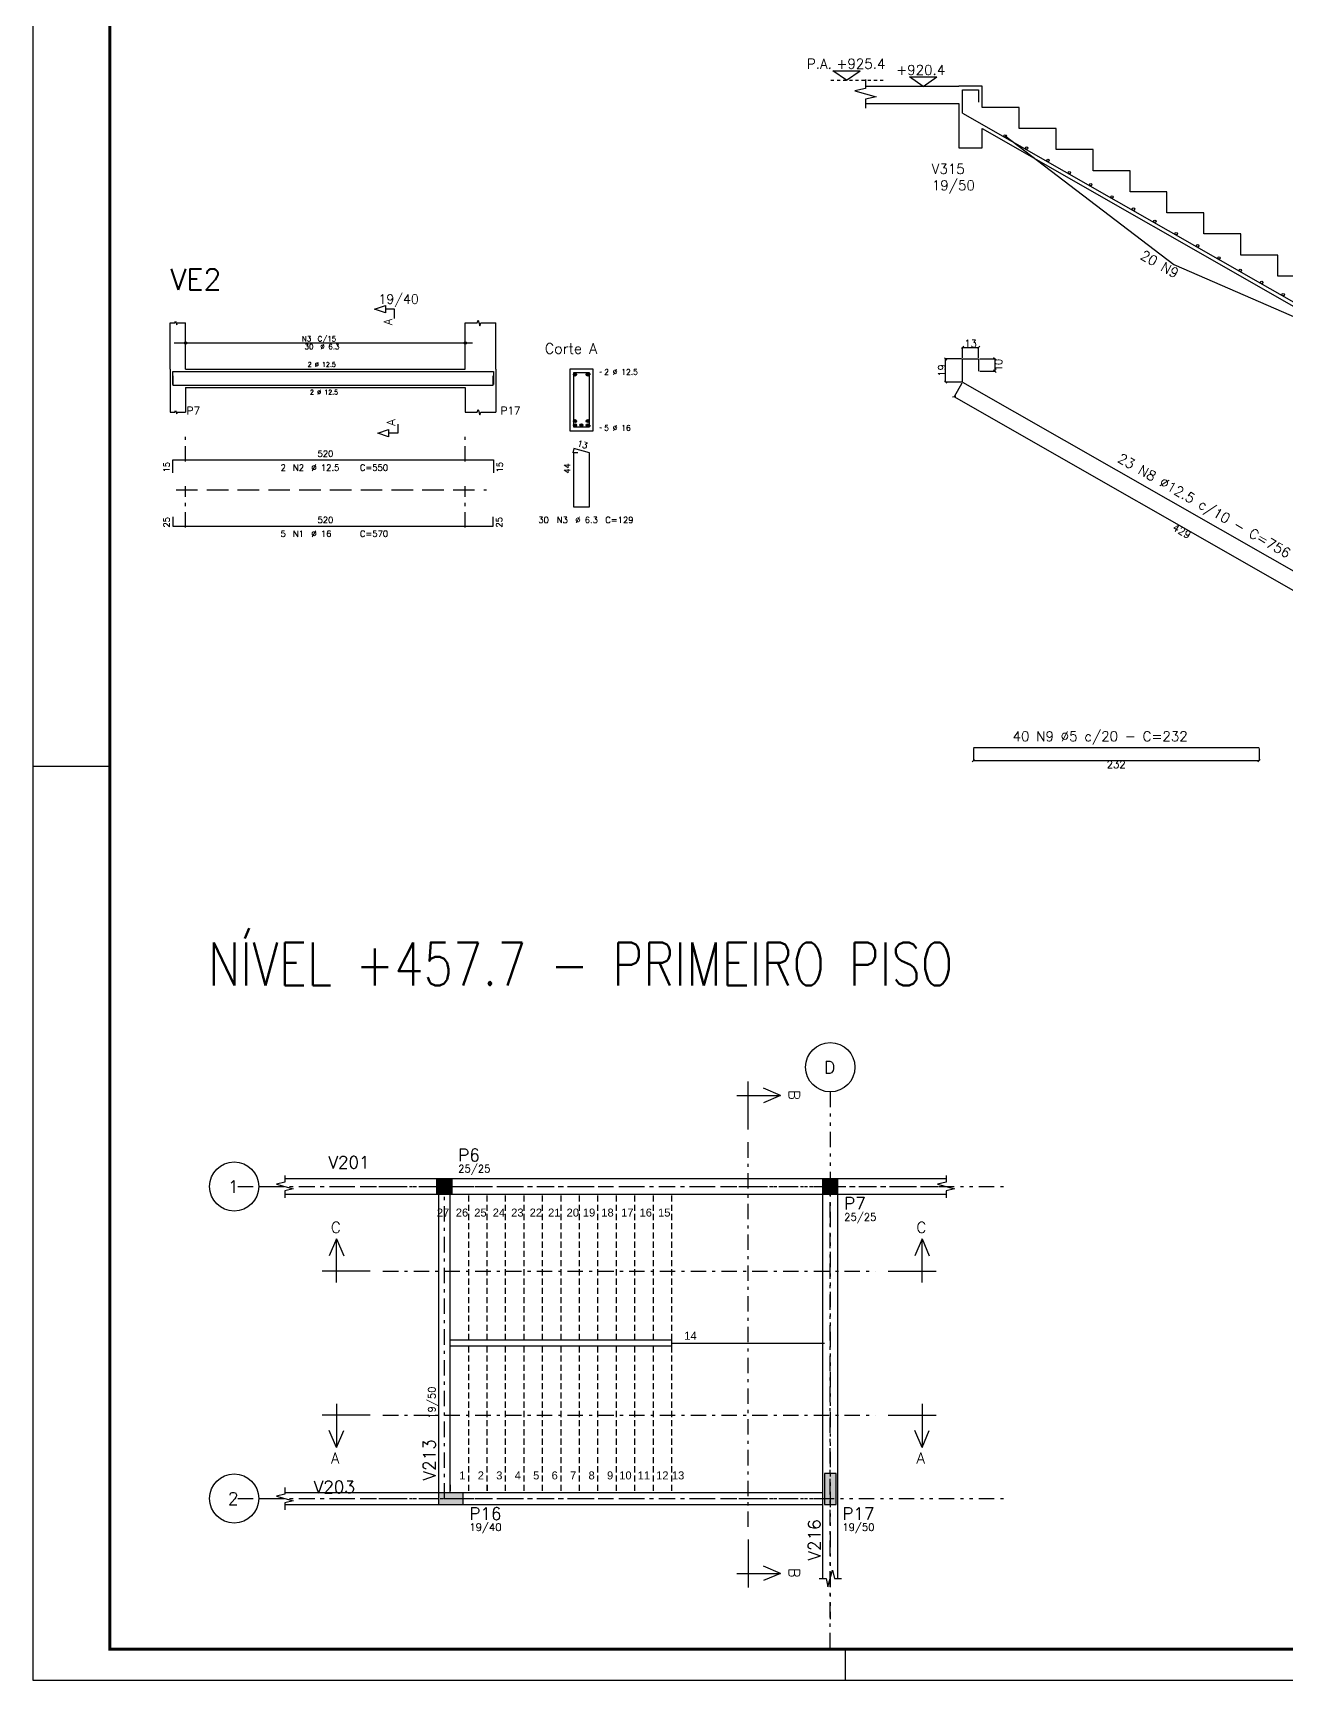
# Model space of a CAD drawing. Extents: x -2548 to -2429, y 253 to 337.
# Drawn here: x -2547.7 to -2506.9, y 252.6 to 306.2 of the extents above; entities that cross this region are included whole.
import ezdxf
from ezdxf.enums import TextEntityAlignment as Align

# ---------------------------------------------------------------- set-up
doc = ezdxf.new("R2010")
doc.units = 0
doc.header["$MEASUREMENT"] = 0
for name, pattern in [('CONTINU', [0]), ('DASHED', [0.75, 0.5, -0.25]), ('ESTILO_TQS_0001', [1, 0.7, -0.3]), ('ESTILO_TQS_0002', [0.4, 0.1, -0.3]), ('ESTILO_TQS_0003', [0.91, 0.5, -0.2, 0.01, -0.2]), ('ESTILO_TQS_0004', [1.12, 0.5, -0.2, 0.01, -0.2, 0.01, -0.2])]:
    doc.linetypes.add(name, pattern=pattern)
doc.layers.get('0').update_dxf_attribs({"linetype": 'CONTINUOUS'})
doc.layers.get('Defpoints').update_dxf_attribs({"linetype": 'CONTINUOUS'})
for name, color, linetype in [('1', 1, 'CONTINUOUS'), ('2', 2, 'CONTINUOUS'), ('3', 3, 'CONTINUOUS'), ('4', 4, 'CONTINUOUS'), ('6', 6, 'CONTINUOUS'), ('7', 7, 'CONTINUOUS'), ('ARQ-FOLHA', 7, 'CONTINUOUS'), ('COTA', 1, 'CONTINUOUS')]:
    doc.layers.add(name, color=color, linetype=linetype)
doc.layers.add('LC-Textos', color=3, linetype='CONTINUOUS', lineweight=20)
doc.styles.add('SIMPLEX', font='SIMPLEX.shx', dxfattribs={"width": 0.8})
doc.styles.get("Standard").update_dxf_attribs({"font": 'ROMANS.SHX'})
doc.styles.add('STYLE0', font='arial.ttf', dxfattribs={"height": 0.2})
doc.dimstyles.new('ARMAÇAO ESCADA', dxfattribs={"dimtxt": 6, "dimasz": 2, "dimexe": 0.01, "dimexo": 1, "dimgap": 0.01, "dimtad": 2, "dimdec": 0, "dimdsep": 46, "dimtxsty": 'Standard', "dimblk": 'OBLIQUE', "dimcen": 0.09, "dimclrd": 1, "dimclre": 1, "dimclrt": 3, "dimadec": 0, "dimazin": 0, "dimtfac": 1, "dimtdec": 0, "dimtofl": 0, "dimtmove": 0, "dimatfit": 3, "dimldrblk": 'OBLIQUE', "dimfxl": 1, "dimtolj": 1, "dimtzin": 0, "dimarcsym": 0})

# ---------------------------------------------------------------- blocks, each defined once
blk = doc.blocks.new('EDCA')
at = {"layer": '1', "linetype": 'Continuous'}
blk.add_line((311.767, 68.804), (314.247, 68.804), dxfattribs=at)
at = {"layer": 'COTA'}
for p, q in [((308.167, 71.104), (308.167, 71.204)), ((308.167, 71.104), (308.167, 71.204)), ((308.467, 71.104), (308.467, 71.204)), ((308.767, 71.104), (308.767, 71.204)), ((309.067, 71.104), (309.067, 71.204)), ((309.367, 71.104), (309.367, 71.204)), ((309.667, 71.104), (309.667, 71.204)), ((309.967, 71.104), (309.967, 71.204)), ((310.267, 71.104), (310.267, 71.204)), ((310.567, 71.104), (310.567, 71.204)), ((310.867, 71.104), (310.867, 71.204)), ((311.167, 71.104), (311.167, 71.204)), ((311.467, 71.104), (311.467, 71.204)), ((311.767, 71.104), (311.767, 71.204)), ((308.167, 68.854), (308.167, 69.004)), ((308.167, 68.854), (308.167, 68.954)), ((311.767, 68.854), (308.167, 68.854)), ((308.467, 68.854), (308.467, 68.954)), ((309.067, 68.854), (309.067, 68.954)), ((309.367, 68.854), (309.367, 68.954)), ((309.667, 68.854), (309.667, 68.954)), ((309.967, 68.854), (309.967, 68.954)), ((310.267, 68.854), (310.267, 68.954)), ((310.567, 68.854), (310.567, 68.954)), ((310.867, 68.854), (310.867, 68.954)), ((311.167, 68.854), (311.167, 68.954)), ((311.467, 68.854), (311.467, 68.954)), ((311.767, 68.654), (311.767, 68.954)), ((311.767, 68.754), (308.167, 68.754)), ((308.167, 68.604), (308.167, 68.754)), ((308.167, 68.654), (308.167, 68.754)), ((308.467, 68.654), (308.467, 68.754)), ((309.067, 68.654), (309.067, 68.754)), ((309.367, 68.654), (309.367, 68.754)), ((309.667, 68.654), (309.667, 68.754)), ((309.967, 68.654), (309.967, 68.754)), ((310.267, 68.654), (310.267, 68.754)), ((310.567, 68.654), (310.567, 68.754)), ((310.867, 68.654), (310.867, 68.754)), ((311.167, 68.654), (311.167, 68.754)), ((311.467, 68.654), (311.467, 68.754)), ((308.167, 66.404), (308.167, 66.504)), ((308.167, 66.404), (308.167, 66.504)), ((308.167, 66.504), (308.167, 66.404)), ((308.167, 66.404), (308.167, 66.504)), ((308.467, 66.404), (308.467, 66.504)), ((308.767, 66.404), (308.767, 66.504)), ((308.767, 66.504), (308.767, 66.404)), ((309.067, 66.404), (309.067, 66.504)), ((309.367, 66.404), (309.367, 66.504)), ((309.667, 66.404), (309.667, 66.504)), ((309.967, 66.404), (309.967, 66.504)), ((310.267, 66.404), (310.267, 66.504)), ((310.567, 66.404), (310.567, 66.504)), ((310.867, 66.404), (310.867, 66.504)), ((311.167, 66.404), (311.167, 66.504)), ((311.467, 66.404), (311.467, 66.504)), ((311.767, 66.404), (311.767, 66.504))]:
    blk.add_line(p, q, dxfattribs=at)
at = {"layer": 'COTA', "linetype": 'DASHED', "ltscale": 0.2}
for p, q in [((308.167, 69.004), (308.167, 71.204)), ((308.167, 69.004), (308.167, 71.054)), ((308.467, 69.004), (308.467, 71.054)), ((308.767, 68.854), (308.767, 71.054)), ((309.067, 69.004), (309.067, 71.054)), ((309.367, 69.004), (309.367, 71.054)), ((309.667, 69.004), (309.667, 71.054)), ((309.967, 69.004), (309.967, 71.054)), ((310.267, 69.004), (310.267, 71.054)), ((310.567, 69.004), (310.567, 71.054)), ((310.867, 69.004), (310.867, 71.054)), ((311.167, 69.004), (311.167, 71.054)), ((311.467, 69.004), (311.467, 71.054)), ((311.767, 69.004), (311.767, 71.054)), ((308.167, 66.554), (308.167, 68.604)), ((308.167, 66.554), (308.167, 68.604)), ((308.467, 66.554), (308.467, 68.604)), ((308.767, 66.554), (308.767, 68.754)), ((309.067, 66.554), (309.067, 68.604)), ((309.367, 66.554), (309.367, 68.604)), ((309.667, 66.554), (309.667, 68.604)), ((309.967, 66.554), (309.967, 68.604)), ((310.267, 66.554), (310.267, 68.604)), ((310.567, 66.554), (310.567, 68.604)), ((310.867, 66.554), (310.867, 68.604)), ((311.167, 66.554), (311.167, 68.604)), ((311.467, 66.554), (311.467, 68.604)), ((311.767, 66.554), (311.767, 68.604))]:
    blk.add_line(p, q, dxfattribs=at)
at = {"linetype": 'CONTINU', "style": 'STYLE0'}
for s, p in [('27', (308.051, 70.861)), ('26', (308.358, 70.861)), ('25', (308.658, 70.861)), ('24', (308.958, 70.861)), ('23', (309.258, 70.861)), ('22', (309.558, 70.861)), ('21', (309.858, 70.861)), ('20', (310.158, 70.861)), ('19', (310.422, 70.861)), ('18', (310.722, 70.861)), ('17', (311.044, 70.861)), ('16', (311.344, 70.861)), ('15', (311.644, 70.861)), ('14', (312.07, 68.86)), ('1', (308.364, 66.59)), ('2', (308.664, 66.59)), ('3', (308.964, 66.59)), ('4', (309.264, 66.59)), ('5', (309.564, 66.59)), ('6', (309.864, 66.59)), ('7', (310.164, 66.59)), ('8', (310.464, 66.59)), ('9', (310.764, 66.59)), ('10', (311.013, 66.59)), ('11', (311.313, 66.59)), ('12', (311.613, 66.59)), ('13', (311.869, 66.59))]:
    blk.add_text(s, height=0.13, dxfattribs=at).set_placement(p, align=Align.CENTER)
blk = doc.blocks.new('fla0')
at = {"layer": 'ARQ-FOLHA'}
for p, q in [((4982.29, 1431.998), (4982.29, 1347.898)), ((4982.29, 1377.598), (4984.79, 1377.598)), ((5008.69, 1347.898), (5008.69, 1348.898))]:
    blk.add_line(p, q, dxfattribs=at)
at = {"layer": 'ARQ-FOLHA', "const_width": 0.1}
blk.add_lwpolyline([(5100.19, 1430.998), (4984.79, 1430.998), (4984.79, 1348.898), (5100.19, 1348.898), (5100.19, 1430.998)], dxfattribs=at)
at = {"layer": 'ARQ-FOLHA'}
blk.add_lwpolyline([(4982.29, 1347.898), (5101.19, 1347.898)], dxfattribs=at)
blk = doc.blocks.new('N8')
at = {"layer": '6', "linetype": 'Continuous'}
for p, q in [((2423.5, -2709.3), (2423.5, -2690.5)), ((2423.5, -2690.5), (2436.5, -2690.5)), ((2436.5, -2690.5), (2436.5, -2700.5)), ((2423.5, -2709.3), (2796.3, -2922.3)), ((3061.5, -2922.3), (2796.3, -2922.3)), ((3061.5, -2920.3), (3041.5, -2920.3))]:
    blk.add_line(p, q, dxfattribs=at)
blk.add_arc((3061.5, -2921.3), 1, 270, 90, dxfattribs=at)
blk = doc.blocks.new('_Oblique')
at = {"color": 0, "linetype": 'ByBlock', "lineweight": -2}
blk.add_line((-0.5, -0.5), (0.5, 0.5), dxfattribs=at)
blk = doc.blocks.new('*D178')
at = {"color": 1, "linetype": 'Continuous', "lineweight": -2, "transparency": 16777216}
for p, q in [((2315.1, 2358.8), (2315.1, 2368.6)), ((2315.1, 2368.6), (2335.1, 2368.6)), ((2335.1, 2358.8), (2335.1, 2368.6))]:
    blk.add_line(p, q, dxfattribs=at)
at = {"layer": 'Defpoints', "color": 0, "linetype": 'Continuous', "transparency": 16777216}
for p in [(2315.1, 2357.8), (2335.1, 2368.6), (2335.1, 2357.8)]:
    blk.add_point(p, dxfattribs=at)
at = {"color": 1, "linetype": 'Continuous', "lineweight": -2, "transparency": 16777216, "xscale": 2, "yscale": 2, "zscale": 2, "rotation": 180}
blk.add_blockref('_Oblique', (2315.1, 2368.6), dxfattribs=at)
at = {"color": 1, "linetype": 'Continuous', "lineweight": -2, "transparency": 16777216, "xscale": 2, "yscale": 2, "zscale": 2}
blk.add_blockref('_Oblique', (2335.1, 2368.6), dxfattribs=at)
at = {"color": 3, "linetype": 'Continuous', "transparency": 16777216, "insert": (2325.1, 2371.6), "char_height": 6, "attachment_point": 5}
blk.add_mtext('\\A1;20', dxfattribs=at)
blk = doc.blocks.new('*D179')
at = {"color": 1, "linetype": 'Continuous', "lineweight": -2, "transparency": 16777216}
for p, q in [((2069.9, 2354.8), (2069.9, 2344.8)), ((2335.1, 2344.8), (2069.9, 2344.8)), ((2335.1, 2354.8), (2335.1, 2344.8))]:
    blk.add_line(p, q, dxfattribs=at)
at = {"layer": 'Defpoints', "color": 0, "linetype": 'Continuous', "transparency": 16777216}
for p in [(2069.9, 2355.8), (2335.1, 2355.8), (2069.9, 2344.8)]:
    blk.add_point(p, dxfattribs=at)
at = {"color": 1, "linetype": 'Continuous', "lineweight": -2, "transparency": 16777216, "xscale": 2, "yscale": 2, "zscale": 2, "rotation": 180}
blk.add_blockref('_Oblique', (2069.9, 2344.8), dxfattribs=at)
at = {"color": 1, "linetype": 'Continuous', "lineweight": -2, "transparency": 16777216, "xscale": 2, "yscale": 2, "zscale": 2}
blk.add_blockref('_Oblique', (2335.1, 2344.8), dxfattribs=at)
at = {"color": 3, "linetype": 'Continuous', "transparency": 16777216, "insert": (2202.5, 2341.8), "char_height": 6, "attachment_point": 5}
blk.add_mtext('\\A1;265', dxfattribs=at)
blk = doc.blocks.new('*D180')
at = {"color": 1, "linetype": 'Continuous', "lineweight": -2, "transparency": 16777216}
for p, q in [((1696.6, 2567.9), (1690.3, 2556.8)), ((2063.1, 2343.8), (1690.3, 2556.8)), ((2069.4, 2354.9), (2063.1, 2343.8))]:
    blk.add_line(p, q, dxfattribs=at)
at = {"layer": 'Defpoints', "color": 0, "linetype": 'Continuous', "transparency": 16777216}
for p in [(1690.3, 2556.8), (1697.1, 2568.8), (2069.9, 2355.8)]:
    blk.add_point(p, dxfattribs=at)
at = {"color": 1, "linetype": 'Continuous', "lineweight": -2, "transparency": 16777216, "xscale": 2, "yscale": 2, "zscale": 2}
for p, rotation in [((1690.3, 2556.8), 150.2592324149629), ((2063.1, 2343.8), 330.2592324149629)]:
    blk.add_blockref('_Oblique', p, dxfattribs=dict(at, rotation=rotation))
at = {"color": 3, "linetype": 'Continuous', "transparency": 16777216, "insert": (1875.2, 2447.7), "char_height": 6, "attachment_point": 5, "rotation": 330.2592}
blk.add_mtext('\\A1;429', dxfattribs=at)
blk = doc.blocks.new('*D181')
at = {"color": 1, "linetype": 'Continuous', "lineweight": -2, "transparency": 16777216}
for p, q in [((1696.1, 2587.6), (1683.3, 2587.6)), ((1683.3, 2568.8), (1683.3, 2587.6)), ((1696.1, 2568.8), (1683.3, 2568.8))]:
    blk.add_line(p, q, dxfattribs=at)
at = {"layer": 'Defpoints', "color": 0, "linetype": 'Continuous', "transparency": 16777216}
for p in [(1683.3, 2587.6), (1697.1, 2587.6), (1697.1, 2568.8)]:
    blk.add_point(p, dxfattribs=at)
at = {"color": 1, "linetype": 'Continuous', "lineweight": -2, "transparency": 16777216, "xscale": 2, "yscale": 2, "zscale": 2}
for p, rotation in [((1683.3, 2587.6), 90), ((1683.3, 2568.8), 270)]:
    blk.add_blockref('_Oblique', p, dxfattribs=dict(at, rotation=rotation))
at = {"color": 3, "linetype": 'Continuous', "transparency": 16777216, "insert": (1680.3, 2578.2), "char_height": 6, "attachment_point": 5, "rotation": 90}
blk.add_mtext('\\A1;19', dxfattribs=at)
blk = doc.blocks.new('*D182')
at = {"color": 1, "linetype": 'Continuous', "lineweight": -2, "transparency": 16777216}
for p, q in [((1697.1, 2588.6), (1697.1, 2597.1)), ((1697.1, 2597), (1710.1, 2597)), ((1710.1, 2588.6), (1710.1, 2597.1))]:
    blk.add_line(p, q, dxfattribs=at)
at = {"layer": 'Defpoints', "color": 0, "linetype": 'Continuous', "transparency": 16777216}
for p in [(1710.1, 2597), (1697.1, 2587.6), (1710.1, 2587.6)]:
    blk.add_point(p, dxfattribs=at)
at = {"color": 1, "linetype": 'Continuous', "lineweight": -2, "transparency": 16777216, "xscale": 2, "yscale": 2, "zscale": 2, "rotation": 180}
blk.add_blockref('_Oblique', (1697.1, 2597), dxfattribs=at)
at = {"color": 1, "linetype": 'Continuous', "lineweight": -2, "transparency": 16777216, "xscale": 2, "yscale": 2, "zscale": 2}
blk.add_blockref('_Oblique', (1710.1, 2597), dxfattribs=at)
at = {"color": 3, "linetype": 'Continuous', "transparency": 16777216, "insert": (1703.6, 2600.1), "char_height": 6, "attachment_point": 5}
blk.add_mtext('\\A1;13', dxfattribs=at)
blk = doc.blocks.new('*D183')
at = {"color": 1, "linetype": 'Continuous', "lineweight": -2, "transparency": 16777216}
for p, q in [((1711.1, 2587.6), (1723.3, 2587.6)), ((1723.3, 2587.6), (1723.3, 2577.6)), ((1711.1, 2577.6), (1723.3, 2577.6))]:
    blk.add_line(p, q, dxfattribs=at)
at = {"layer": 'Defpoints', "color": 0, "linetype": 'Continuous', "transparency": 16777216}
for p in [(1710.1, 2587.6), (1710.1, 2577.6), (1723.3, 2577.6)]:
    blk.add_point(p, dxfattribs=at)
at = {"color": 1, "linetype": 'Continuous', "lineweight": -2, "transparency": 16777216, "xscale": 2, "yscale": 2, "zscale": 2}
for p, rotation in [((1723.3, 2587.6), 90), ((1723.3, 2577.6), 270)]:
    blk.add_blockref('_Oblique', p, dxfattribs=dict(at, rotation=rotation))
at = {"color": 3, "linetype": 'Continuous', "transparency": 16777216, "insert": (1726.3, 2582.6), "char_height": 6, "attachment_point": 5, "rotation": 90}
blk.add_mtext('\\A1;10', dxfattribs=at)
blk = doc.blocks.new('*D184')
at = {"color": 1, "linetype": 'Continuous', "lineweight": -2, "transparency": 16777216}
for p, q in [((1705.9, 2271), (1705.9, 2261.2)), ((1937.9, 2271), (1937.9, 2261.2)), ((1705.9, 2261.2), (1937.9, 2261.2))]:
    blk.add_line(p, q, dxfattribs=at)
at = {"layer": 'Defpoints', "color": 0, "linetype": 'Continuous', "transparency": 16777216}
for p in [(1705.9, 2272), (1937.9, 2272), (1937.9, 2261.2)]:
    blk.add_point(p, dxfattribs=at)
at = {"color": 1, "linetype": 'Continuous', "lineweight": -2, "transparency": 16777216, "xscale": 2, "yscale": 2, "zscale": 2, "rotation": 180}
blk.add_blockref('_Oblique', (1705.9, 2261.2), dxfattribs=at)
at = {"color": 1, "linetype": 'Continuous', "lineweight": -2, "transparency": 16777216, "xscale": 2, "yscale": 2, "zscale": 2}
blk.add_blockref('_Oblique', (1937.9, 2261.2), dxfattribs=at)
at = {"color": 3, "linetype": 'Continuous', "transparency": 16777216, "insert": (1821.9, 2258.2), "char_height": 6, "attachment_point": 5}
blk.add_mtext('\\A1;232', dxfattribs=at)
blk = doc.blocks.new('arm corte a')
at = {"layer": '1', "linetype": 'Continuous'}
for p, q in [((1618.3, 2814.6), (1618.3, 2807.4)), ((1618.3, 2807.4), (1609.6, 2805.5)), ((1609.6, 2805.5), (1627, 2800.6)), ((1627, 2800.6), (1618.3, 2798.6)), ((1618.3, 2798.6), (1618.3, 2791.4)), ((1731.7, 2768.8), (1868.6, 2664.2)), ((1868.6, 2664.2), (2061.7, 2580.3)), ((2185.2, 2559.8), (2093.5, 2575.2)), ((2313.5, 2575.2), (2185.2, 2559.8))]:
    blk.add_line(p, q, dxfattribs=at)
at = {"layer": '2', "linetype": 'ESTILO_TQS_0001'}
for p, q in [((1590.1, 2814), (1633.6, 2814)), ((2351.8, 2594.1), (2417.3, 2594.1))]:
    blk.add_line(p, q, dxfattribs=at)
at = {"layer": '3', "linetype": 'Continuous'}
for p, q in [((1591.6, 2821.8), (1613.8, 2821.8)), ((1602.7, 2814), (1591.6, 2821.8)), ((1602.7, 2814), (1613.8, 2821.8)), ((1654, 2816.8), (1676.2, 2816.8)), ((1665.1, 2809), (1654, 2816.8)), ((1665.1, 2809), (1676.2, 2816.8)), ((1618.3, 2809.1), (1694.1, 2809.1)), ((1618.3, 2795.1), (1694.1, 2795.1)), ((1743.1, 2792), (1713.1, 2792)), ((1743.1, 2774.8), (1743.1, 2792)), ((1713.1, 2774.7), (2069.1, 2571.3)), ((1773.1, 2774.8), (1743.1, 2774.8)), ((1773.1, 2757.7), (1773.1, 2774.8)), ((1803.1, 2757.7), (1773.1, 2757.7)), ((1803.1, 2740.5), (1803.1, 2757.7)), ((1833.1, 2740.5), (1803.1, 2740.5)), ((1833.1, 2723.4), (1833.1, 2740.5)), ((1863.1, 2723.4), (1833.1, 2723.4)), ((1863.1, 2706.3), (1863.1, 2723.4)), ((1893.1, 2706.3), (1863.1, 2706.3)), ((1893.1, 2689.1), (1893.1, 2706.3)), ((1923.1, 2689.1), (1893.1, 2689.1)), ((1923.1, 2672), (1923.1, 2689.1)), ((1953.1, 2672), (1923.1, 2672)), ((1953.1, 2654.8), (1953.1, 2672)), ((1983.1, 2654.8), (1953.1, 2654.8)), ((1983.1, 2637.7), (1983.1, 2654.8)), ((2013.1, 2637.7), (1983.1, 2637.7)), ((2013.1, 2620.6), (2013.1, 2637.7)), ((2043.1, 2620.6), (2013.1, 2620.6)), ((2043.1, 2603.4), (2043.1, 2620.6)), ((2073.1, 2603.4), (2043.1, 2603.4)), ((2073.1, 2586.3), (2073.1, 2603.4)), ((2379.9, 2601.9), (2402.1, 2601.9)), ((2391, 2594.1), (2379.9, 2601.9)), ((2391, 2594.1), (2402.1, 2601.9)), ((2321.1, 2586.3), (2073.1, 2586.3)), ((2172, 2594.1), (2194.2, 2594.1)), ((2183.1, 2586.3), (2172, 2594.1)), ((2183.1, 2586.3), (2194.2, 2594.1)), ((2321.1, 2571.3), (2069.1, 2571.3))]:
    blk.add_line(p, q, dxfattribs=at)
for points in [[(1713.1, 2792), (1713.1, 2809.1), (1694.1, 2809.1)], [(1694.1, 2795.1), (1694.1, 2759.1), (1713.1, 2759.1), (1713.1, 2774.7)], [(2321.1, 2586.3), (2321.1, 2594.1), (2340.1, 2594.1), (2340.1, 2554.1)], [(2340.1, 2554.1), (2321.1, 2554.1), (2321.1, 2571.3)]]:
    blk.add_lwpolyline(points, dxfattribs=at)
at = {"layer": '6', "linetype": 'Continuous'}
blk.add_line((1705.9, 2272), (1937.9, 2272), dxfattribs=at)
for centre in [(1731.7, 2768.8), (1749.1, 2758.9), (1766.4, 2748.9), (1783.8, 2739), (1801.2, 2729.1), (1818.5, 2719.2), (1835.9, 2709.3), (1853.3, 2699.3), (1870.6, 2689.4), (1888, 2679.5), (1905.4, 2669.6), (1922.7, 2659.6), (1940.1, 2649.7), (1957.5, 2639.8), (1974.8, 2629.9), (1992.2, 2620), (2009.6, 2610), (2026.9, 2600.1), (2044.3, 2590.2), (2061.7, 2580.3), (2093.5, 2575.2), (2103.5, 2575.2), (2113.5, 2575.2), (2123.5, 2575.2), (2133.5, 2575.2), (2143.5, 2575.2), (2153.5, 2575.2), (2163.5, 2575.2), (2173.5, 2575.2), (2183.5, 2575.2), (2193.5, 2575.2), (2203.5, 2575.2), (2213.5, 2575.2), (2223.5, 2575.2), (2233.5, 2575.2), (2243.5, 2575.2), (2253.5, 2575.2), (2263.5, 2575.2), (2273.5, 2575.2), (2283.5, 2575.2), (2293.5, 2575.2), (2303.5, 2575.2), (2313.5, 2575.2)]:
    blk.add_circle(centre, 1, dxfattribs=at)
at = {"linetype": 'Continuous'}
for p in [(-726.4, 5496.6), (-726.4, 5278.1)]:
    blk.add_blockref('N8', p, dxfattribs=at)
at = {"linetype": 'Continuous', "char_height": 8, "attachment_point": 1}
for s, insert in [('\\pi-24,l32,t32;P.A.^I+925.4', (1562.6, 2831.4)), ('+920.4', (1643.2, 2826.4)), ('V315\\P19/50', (1672.1, 2746)), ('+705.52', (2366, 2611.5)), ('+697.66', (2157.9, 2603.7)), ('23 N5', (2160.6, 2553.1)), ('VE2\\P19/40', (2350.9, 2553.1)), ('40 N9 %%C5 c/20 - C=232', (1737.7, 2285))]:
    blk.add_mtext_dynamic_manual_height_columns(s, width=1258.453, gutter_width=40, heights=[0], dxfattribs=dict(at, insert=insert))
at = {"linetype": 'Continuous', "char_height": 8, "attachment_point": 1, "rotation": 330.2592}
for s, insert in [('20 N9', (1844.6, 2676.4)), ('23 N8 %%C12.5 c/10 - C=756', (1826.2, 2511.4))]:
    blk.add_mtext_dynamic_manual_height_columns(s, width=1258.453, gutter_width=40, heights=[0], dxfattribs=dict(at, insert=insert))
at = {"layer": 'LC-Textos', "color": 4, "insert": (2023, 2757.9), "char_height": 24.48, "width": 628.111, "attachment_point": 7, "line_spacing_factor": 0.798, "style": 'SIMPLEX'}
blk.add_mtext('CORTE C-C', dxfattribs=at)
at = {"linetype": 'Continuous'}
for base, p1, p2, picture, middle in [((1710.1, 2597), (1697.1, 2587.6), (1710.1, 2587.6), '*D182', (1703.6, 2600.1)), ((2335.1, 2368.6), (2315.1, 2357.8), (2335.1, 2357.8), '*D178', (2325.1, 2371.6)), ((2069.9, 2344.8), (2335.1, 2355.8), (2069.9, 2355.8), '*D179', (2202.5, 2341.8)), ((1937.9, 2261.2), (1705.9, 2272), (1937.9, 2272), '*D184', (1821.9, 2258.2))]:
    dim = blk.add_linear_dim(base=base, p1=p1, p2=p2, dimstyle='ARMAÇAO ESCADA', dxfattribs=at)
    dim.commit()
    dim.dimension.update_dxf_attribs({"geometry": picture, "text_midpoint": middle})
dim = blk.add_linear_dim(base=(1683.3, 2587.6), p1=(1697.1, 2568.8), p2=(1697.1, 2587.6), angle=90, dimstyle='ARMAÇAO ESCADA', dxfattribs=at)
dim.commit()
dim.dimension.update_dxf_attribs({"geometry": '*D181', "text_midpoint": (1680.3, 2578.2)})
for p1, p2, distance, picture, middle in [((1710.1, 2587.6), (1710.1, 2577.6), 13.2, '*D183', (1726.3, 2582.6)), ((2069.9, 2355.8), (1697.1, 2568.8), 13.8, '*D180', (1875.2, 2447.7))]:
    dim = blk.add_aligned_dim(p1=p1, p2=p2, distance=distance, dimstyle='ARMAÇAO ESCADA', dxfattribs=at)
    dim.commit()
    dim.dimension.update_dxf_attribs({"geometry": picture, "text_midpoint": middle})

msp = doc.modelspace()

# ---------------------------------------------------------------- linework, layer by layer
at = {"layer": '1', "linetype": 'Continuous'}
for p, q in [((-2542.698, 295.826), (-2542.698, 296.346)), ((-2533.61, 295.826), (-2533.61, 296.346)), ((-2539.477, 268.819), (-2539.749, 268.758)), ((-2539.749, 268.758), (-2539.204, 268.605)), ((-2539.477, 269.044), (-2539.477, 268.819)), ((-2517.989, 268.819), (-2518.261, 268.758)), ((-2518.261, 268.758), (-2517.717, 268.605)), ((-2517.989, 269.044), (-2517.989, 268.819)), ((-2539.204, 268.605), (-2539.477, 268.544)), ((-2539.477, 268.544), (-2539.477, 268.319)), ((-2517.717, 268.605), (-2517.989, 268.544)), ((-2517.989, 268.544), (-2517.989, 268.319)), ((-2539.477, 258.679), (-2539.749, 258.618)), ((-2539.749, 258.618), (-2539.204, 258.465)), ((-2539.477, 258.904), (-2539.477, 258.679)), ((-2539.204, 258.465), (-2539.477, 258.404)), ((-2539.477, 258.404), (-2539.477, 258.179)), ((-2522.114, 255.94), (-2521.888, 255.94)), ((-2521.888, 255.94), (-2521.827, 255.668)), ((-2521.827, 255.668), (-2521.674, 256.212)), ((-2521.674, 256.212), (-2521.614, 255.94)), ((-2521.614, 255.94), (-2521.388, 255.94))]:
    msp.add_line(p, q, dxfattribs=at)
at = {"layer": '1', "linetype": 'ESTILO_TQS_0002'}
for p, q in [((-2529.633, 295.071), (-2529.188, 295.156)), ((-2529.633, 293.421), (-2529.188, 293.336))]:
    msp.add_line(p, q, dxfattribs=at)
at = {"layer": '1', "linetype": 'ESTILO_TQS_0003'}
for p, q in [((-2542.698, 292.248), (-2542.698, 293.246)), ((-2533.618, 292.248), (-2533.618, 293.246)), ((-2542.698, 290.098), (-2542.698, 291.444)), ((-2533.618, 290.098), (-2533.618, 291.444))]:
    msp.add_line(p, q, dxfattribs=at)
at = {"layer": '1', "linetype": 'ESTILO_TQS_0001'}
msp.add_line((-2543.008, 291.321), (-2532.918, 291.321), dxfattribs=at)
at = {"layer": '1', "linetype": 'Continuous'}
for points in [[(-2534.041, 268.431), (-2534.041, 268.931), (-2534.541, 268.931)], [(-2534.041, 268.431), (-2534.541, 268.931), (-2534.541, 268.431)], [(-2522.001, 268.431), (-2521.501, 268.431), (-2521.501, 268.931)], [(-2522.001, 268.431), (-2521.501, 268.931), (-2522.001, 268.931)], [(-2522.001, 268.431), (-2522.001, 268.931), (-2522.001, 268.431)], [(-2534.041, 268.431), (-2534.541, 268.431), (-2534.041, 268.431)], [(-2521.941, 258.351), (-2521.561, 258.351), (-2521.561, 259.351)], [(-2521.941, 258.351), (-2521.561, 259.351), (-2521.941, 259.351)], [(-2521.941, 258.351), (-2521.941, 259.351), (-2521.941, 258.351)], [(-2533.68, 258.351), (-2533.68, 258.731), (-2534.48, 258.731)], [(-2533.68, 258.351), (-2534.48, 258.731), (-2534.48, 258.351)], [(-2533.68, 258.351), (-2534.48, 258.351), (-2533.68, 258.351)]]:
    msp.add_solid(points, dxfattribs=at)
at = {"layer": '2', "linetype": 'ESTILO_TQS_0003'}
for p, q in [((-2541.001, 268.681), (-2534.291, 268.681)), ((-2534.291, 268.681), (-2521.751, 268.681)), ((-2534.291, 258.541), (-2534.291, 268.681)), ((-2521.751, 253.677), (-2521.751, 268.681)), ((-2521.745, 268.681), (-2517.989, 268.681)), ((-2541.001, 258.541), (-2534.291, 258.541)), ((-2534.291, 258.541), (-2521.751, 258.541))]:
    msp.add_line(p, q, dxfattribs=at)
at = {"layer": '2', "linetype": 'Continuous'}
for p, q in [((-2534.291, 268.681), (-2534.291, 268.681)), ((-2521.751, 268.681), (-2521.751, 268.681)), ((-2521.751, 258.851), (-2521.751, 258.851)), ((-2534.08, 258.541), (-2534.08, 258.541))]:
    msp.add_line(p, q, dxfattribs=at)
at = {"layer": '3', "linetype": 'Continuous'}
for p, q in [((-2543.198, 295.246), (-2543.198, 296.746)), ((-2542.698, 295.246), (-2542.698, 296.746)), ((-2533.618, 295.246), (-2533.618, 296.746)), ((-2532.618, 295.246), (-2532.618, 296.746)), ((-2543.068, 296.096), (-2533.38, 296.096)), ((-2542.698, 295.576), (-2542.698, 295.576)), ((-2533.61, 295.576), (-2533.61, 295.576)), ((-2543.198, 295.246), (-2543.198, 294.646)), ((-2542.698, 295.246), (-2533.618, 295.246)), ((-2532.618, 295.246), (-2532.618, 294.646)), ((-2529.458, 295.246), (-2530.218, 295.246)), ((-2530.218, 295.246), (-2530.218, 293.246)), ((-2529.458, 293.246), (-2529.458, 295.246)), ((-2543.198, 294.646), (-2543.198, 293.846)), ((-2542.698, 294.646), (-2533.618, 294.646)), ((-2542.698, 294.646), (-2542.698, 293.846)), ((-2533.618, 294.646), (-2533.618, 293.846)), ((-2532.618, 294.646), (-2532.618, 293.846)), ((-2530.218, 293.246), (-2529.458, 293.246))]:
    msp.add_line(p, q, dxfattribs=at)
for points in [[(-2535.907, 296.892), (-2535.907, 297.192), (-2536.207, 297.192), (-2536.207, 297.072), (-2536.557, 297.192), (-2536.207, 297.312), (-2536.207, 297.192)], [(-2543.198, 296.746), (-2543.046, 296.746), (-2543.027, 296.803), (-2542.989, 296.689), (-2542.97, 296.746), (-2542.698, 296.746)], [(-2533.618, 296.746), (-2533.223, 296.746), (-2533.193, 296.836), (-2533.133, 296.656), (-2533.103, 296.746), (-2532.618, 296.746)], [(-2543.198, 293.846), (-2543.046, 293.846), (-2543.027, 293.903), (-2542.989, 293.789), (-2542.97, 293.846), (-2542.698, 293.846)], [(-2533.618, 293.846), (-2533.223, 293.846), (-2533.193, 293.936), (-2533.133, 293.756), (-2533.103, 293.846), (-2532.618, 293.846)], [(-2535.808, 293.461), (-2535.808, 293.161), (-2536.108, 293.161), (-2536.108, 293.041), (-2536.458, 293.161), (-2536.108, 293.281), (-2536.108, 293.161)], [(-2534.541, 268.931), (-2539.477, 268.931)], [(-2522.001, 268.931), (-2534.041, 268.931)], [(-2517.989, 268.931), (-2521.501, 268.931)], [(-2539.477, 268.431), (-2534.541, 268.431)], [(-2534.481, 268.431), (-2534.481, 258.731)], [(-2534.101, 258.731), (-2534.101, 268.431)], [(-2534.041, 268.431), (-2522.001, 268.431)], [(-2522.001, 268.431), (-2522.001, 258.731)], [(-2521.501, 258.541), (-2521.501, 268.431)], [(-2521.501, 268.431), (-2517.989, 268.431)], [(-2534.481, 258.731), (-2539.477, 258.731)], [(-2522.001, 258.731), (-2533.68, 258.731)], [(-2522.001, 258.731), (-2522.001, 258.351)], [(-2539.477, 258.351), (-2534.48, 258.351)], [(-2533.68, 258.351), (-2522.001, 258.351)], [(-2522.001, 258.351), (-2522.001, 255.94)], [(-2521.501, 255.94), (-2521.501, 258.541)]]:
    msp.add_lwpolyline(points, dxfattribs=at)
for centre, radius in [((-2542.698, 296.096), 0.0416), ((-2542.698, 296.096), 0.0208), ((-2533.61, 296.096), 0.0416), ((-2533.61, 296.096), 0.0208)]:
    msp.add_circle(centre, radius, dxfattribs=at)
at = {"layer": '4', "linetype": 'Continuous'}
for p, q in [((-2524.421, 270.539), (-2524.421, 272.1)), ((-2524.787, 271.637), (-2523.371, 271.637)), ((-2523.371, 271.637), (-2523.918, 271.873)), ((-2523.371, 271.637), (-2523.918, 271.401)), ((-2537.796, 266.978), (-2538.033, 266.431)), ((-2537.796, 265.562), (-2537.796, 266.978)), ((-2537.796, 266.978), (-2537.56, 266.431)), ((-2518.769, 266.978), (-2519.005, 266.431)), ((-2518.769, 265.562), (-2518.769, 266.978)), ((-2518.769, 266.978), (-2518.533, 266.431)), ((-2536.698, 265.928), (-2538.26, 265.928)), ((-2519.867, 265.928), (-2518.306, 265.928)), ((-2536.698, 261.254), (-2538.26, 261.254)), ((-2537.796, 261.621), (-2537.796, 260.204)), ((-2519.867, 261.254), (-2518.306, 261.254)), ((-2518.769, 261.621), (-2518.769, 260.204)), ((-2537.796, 260.204), (-2538.033, 260.752)), ((-2537.796, 260.204), (-2537.56, 260.752)), ((-2518.769, 260.204), (-2519.005, 260.752)), ((-2518.769, 260.204), (-2518.533, 260.752)), ((-2524.421, 257.207), (-2524.421, 255.646)), ((-2524.787, 256.109), (-2523.371, 256.109)), ((-2523.371, 256.109), (-2523.918, 256.346)), ((-2523.371, 256.109), (-2523.918, 255.873))]:
    msp.add_line(p, q, dxfattribs=at)
at = {"layer": '4', "linetype": 'ESTILO_TQS_0004'}
for p, q in [((-2521.751, 271.758), (-2521.751, 254.62)), ((-2540.322, 268.681), (-2516.03, 268.681)), ((-2540.322, 258.541), (-2515.991, 258.541))]:
    msp.add_line(p, q, dxfattribs=at)
at = {"layer": '4', "linetype": 'ESTILO_TQS_0003'}
for p, q in [((-2524.421, 257.619), (-2524.421, 270.127)), ((-2536.286, 265.928), (-2520.279, 265.928)), ((-2536.286, 261.254), (-2520.279, 261.254))]:
    msp.add_line(p, q, dxfattribs=at)
at = {"layer": '4', "linetype": 'Continuous'}
for centre in [(-2521.751, 272.558), (-2541.122, 268.681), (-2541.122, 258.541)]:
    msp.add_circle(centre, 0.8, dxfattribs=at)
at = {"layer": '6', "linetype": 'Continuous'}
for p, q in [((-2543.118, 294.746), (-2543.118, 295.166)), ((-2543.118, 295.166), (-2532.69, 295.166)), ((-2543.118, 295.026), (-2543.118, 294.726)), ((-2532.71, 294.726), (-2532.71, 295.026)), ((-2532.69, 295.166), (-2532.69, 294.746)), ((-2543.118, 294.726), (-2532.71, 294.726)), ((-2543.118, 291.876), (-2543.118, 292.296)), ((-2543.118, 292.296), (-2532.69, 292.296)), ((-2532.69, 292.296), (-2532.69, 291.876)), ((-2530.079, 292.666), (-2530.117, 292.531)), ((-2529.958, 292.526), (-2530.098, 292.526)), ((-2530.098, 292.526), (-2530.098, 290.766)), ((-2529.578, 292.526), (-2530.079, 292.666)), ((-2529.578, 290.766), (-2529.578, 292.526)), ((-2530.098, 290.766), (-2529.578, 290.766)), ((-2543.118, 290.446), (-2543.118, 290.146)), ((-2543.118, 290.146), (-2532.71, 290.146)), ((-2532.71, 290.146), (-2532.71, 290.446))]:
    msp.add_line(p, q, dxfattribs=at)
for points in [[(-2530.098, 295.126), (-2530.098, 293.366), (-2529.578, 293.366), (-2529.578, 295.126), (-2530.098, 295.126)], [(-2534.041, 268.431), (-2534.041, 268.931), (-2534.541, 268.931), (-2534.541, 268.431), (-2534.041, 268.431)], [(-2522.001, 268.431), (-2521.501, 268.431), (-2521.501, 268.931), (-2522.001, 268.931), (-2522.001, 268.431)], [(-2521.941, 258.351), (-2521.561, 258.351), (-2521.561, 259.351), (-2521.941, 259.351), (-2521.941, 258.351)], [(-2533.68, 258.351), (-2533.68, 258.731), (-2534.48, 258.731), (-2534.48, 258.351), (-2533.68, 258.351)]]:
    msp.add_lwpolyline(points, dxfattribs=at)
for centre in [(-2530.043, 295.071), (-2529.633, 295.071), (-2530.043, 293.557), (-2530.043, 293.421), (-2529.837, 293.421), (-2529.633, 293.557), (-2529.633, 293.421)]:
    msp.add_circle(centre, 0.05, dxfattribs=at)
for points in [[(-2529.993, 295.071), (-2530.068, 295.114), (-2530.09, 295.088)], [(-2529.993, 295.071), (-2530.09, 295.088), (-2530.09, 295.054)], [(-2529.993, 295.071), (-2530.09, 295.054), (-2530.068, 295.027)], [(-2529.993, 295.071), (-2530.035, 295.12), (-2530.068, 295.114)], [(-2529.993, 295.071), (-2530.068, 295.027), (-2530.035, 295.022)], [(-2529.993, 295.071), (-2530.005, 295.103), (-2530.035, 295.12)], [(-2529.993, 295.071), (-2530.035, 295.022), (-2530.005, 295.039)], [(-2529.993, 295.071), (-2530.005, 295.039), (-2529.993, 295.071)], [(-2529.583, 295.071), (-2529.658, 295.114), (-2529.68, 295.088)], [(-2529.583, 295.071), (-2529.68, 295.088), (-2529.68, 295.054)], [(-2529.583, 295.071), (-2529.68, 295.054), (-2529.658, 295.027)], [(-2529.583, 295.071), (-2529.625, 295.12), (-2529.658, 295.114)], [(-2529.583, 295.071), (-2529.658, 295.027), (-2529.625, 295.022)], [(-2529.583, 295.071), (-2529.595, 295.103), (-2529.625, 295.12)], [(-2529.583, 295.071), (-2529.625, 295.022), (-2529.595, 295.039)], [(-2529.583, 295.071), (-2529.595, 295.039), (-2529.583, 295.071)], [(-2529.993, 293.557), (-2530.068, 293.6), (-2530.09, 293.574)], [(-2529.993, 293.557), (-2530.09, 293.574), (-2530.09, 293.54)], [(-2529.993, 293.557), (-2530.09, 293.54), (-2530.068, 293.513)], [(-2529.993, 293.421), (-2530.068, 293.464), (-2530.09, 293.438)], [(-2529.993, 293.421), (-2530.09, 293.438), (-2530.09, 293.404)], [(-2529.993, 293.421), (-2530.09, 293.404), (-2530.068, 293.377)], [(-2529.993, 293.557), (-2530.035, 293.606), (-2530.068, 293.6)], [(-2529.993, 293.557), (-2530.068, 293.513), (-2530.035, 293.507)], [(-2529.993, 293.421), (-2530.035, 293.47), (-2530.068, 293.464)], [(-2529.993, 293.421), (-2530.068, 293.377), (-2530.035, 293.372)], [(-2529.993, 293.557), (-2530.005, 293.589), (-2530.035, 293.606)], [(-2529.993, 293.557), (-2530.035, 293.507), (-2530.005, 293.525)], [(-2529.993, 293.421), (-2530.005, 293.453), (-2530.035, 293.47)], [(-2529.993, 293.421), (-2530.035, 293.372), (-2530.005, 293.389)], [(-2529.993, 293.557), (-2530.005, 293.525), (-2529.993, 293.557)], [(-2529.993, 293.421), (-2530.005, 293.389), (-2529.993, 293.421)], [(-2529.787, 293.421), (-2529.862, 293.464), (-2529.884, 293.438)], [(-2529.787, 293.421), (-2529.884, 293.438), (-2529.884, 293.404)], [(-2529.787, 293.421), (-2529.884, 293.404), (-2529.862, 293.377)], [(-2529.787, 293.421), (-2529.829, 293.47), (-2529.862, 293.464)], [(-2529.787, 293.421), (-2529.862, 293.377), (-2529.829, 293.372)], [(-2529.787, 293.421), (-2529.799, 293.453), (-2529.829, 293.47)], [(-2529.787, 293.421), (-2529.829, 293.372), (-2529.799, 293.389)], [(-2529.787, 293.421), (-2529.799, 293.389), (-2529.787, 293.421)], [(-2529.583, 293.557), (-2529.658, 293.6), (-2529.68, 293.574)], [(-2529.583, 293.557), (-2529.68, 293.574), (-2529.68, 293.54)], [(-2529.583, 293.557), (-2529.68, 293.54), (-2529.658, 293.513)], [(-2529.583, 293.421), (-2529.658, 293.464), (-2529.68, 293.438)], [(-2529.583, 293.421), (-2529.68, 293.438), (-2529.68, 293.404)], [(-2529.583, 293.421), (-2529.68, 293.404), (-2529.658, 293.377)], [(-2529.583, 293.557), (-2529.625, 293.606), (-2529.658, 293.6)], [(-2529.583, 293.557), (-2529.658, 293.513), (-2529.625, 293.507)], [(-2529.583, 293.421), (-2529.625, 293.47), (-2529.658, 293.464)], [(-2529.583, 293.421), (-2529.658, 293.377), (-2529.625, 293.372)], [(-2529.583, 293.557), (-2529.595, 293.589), (-2529.625, 293.606)], [(-2529.583, 293.557), (-2529.625, 293.507), (-2529.595, 293.525)], [(-2529.583, 293.421), (-2529.595, 293.453), (-2529.625, 293.47)], [(-2529.583, 293.421), (-2529.625, 293.372), (-2529.595, 293.389)], [(-2529.583, 293.557), (-2529.595, 293.525), (-2529.583, 293.557)], [(-2529.583, 293.421), (-2529.595, 293.389), (-2529.583, 293.421)]]:
    msp.add_solid(points, dxfattribs=at)

# ---------------------------------------------------------------- block references
msp.add_blockref('fla0', (-7529.949, -1095.256))
at = {"linetype": 'Continuous'}
for name, p, xscale, yscale, zscale in [('arm corte a', (-2585.335, 192.074), 0.04, 0.04, 0.04), ('EDCA', (-3150.434, 125.983), 2, 2, 2)]:
    msp.add_blockref(name, p, dxfattribs=dict(at, xscale=xscale, yscale=yscale, zscale=zscale))

# ---------------------------------------------------------------- texts
at = {"layer": '3', "linetype": 'Continuous'}
for s, height, p in [('19/40', 0.3, (-2536.432, 297.372)), ('N3', 0.17, (-2538.92, 296.147)), ('30', 0.17, (-2538.835, 295.892)), ('C/15', 0.17, (-2538.41, 296.147)), ('%%C 6.3', 0.17, (-2538.325, 295.892)), ('Corte A', 0.34, (-2531.028, 295.746)), ('2 %%C 12.5', 0.15, (-2538.731, 295.321)), ('2 %%C 12.5', 0.18, (-2529.098, 295.066)), ('2 %%C 12.5', 0.15, (-2538.656, 294.421)), ('5 %%C 16', 0.18, (-2529.098, 293.246))]:
    msp.add_text(s, height=height, dxfattribs=at).set_placement(p)
for p in [(-2535.989, 296.675), (-2535.89, 293.406)]:
    msp.add_text('A', height=0.272, rotation=90, dxfattribs=at).set_placement(p)
at = {"layer": '4', "linetype": 'Continuous'}
for s, height, p in [('D', 0.4, (-2521.951, 272.358)), ('1', 0.4, (-2541.322, 268.481)), ('C', 0.36, (-2537.978, 267.174)), ('C', 0.36, (-2518.951, 267.174)), ('A', 0.36, (-2537.978, 259.682)), ('A', 0.36, (-2518.951, 259.682)), ('2', 0.4, (-2541.322, 258.341))]:
    msp.add_text(s, height=height, dxfattribs=at).set_placement(p)
for p in [(-2523.102, 271.818), (-2523.102, 256.291)]:
    msp.add_text('B', height=0.36, rotation=270, dxfattribs=at).set_placement(p)
at = {"layer": '6', "linetype": 'Continuous'}
for s, height, p in [('VE2', 0.68, (-2543.198, 297.822)), ('P6', 0.4, (-2533.841, 269.501)), ('V201', 0.4, (-2538.057, 269.267)), ('P7', 0.4, (-2521.301, 267.931)), ('V203', 0.4, (-2538.534, 258.717)), ('P16', 0.4, (-2533.48, 257.851)), ('P17', 0.4, (-2521.361, 257.851))]:
    msp.add_text(s, height=height, dxfattribs=at).set_placement(p)
for s, p in [('V213', (-2534.581, 259.131)), ('V216', (-2522.067, 256.527))]:
    msp.add_text(s, height=0.4, rotation=90, dxfattribs=at).set_placement(p)
at = {"layer": '7', "linetype": 'Continuous'}
for s, height, p in [('P7', 0.25, (-2542.668, 293.771)), ('P17', 0.25, (-2532.468, 293.771)), ('520', 0.2, (-2538.412, 292.396)), ('2', 0.2, (-2539.612, 291.946)), ('N2', 0.2, (-2539.212, 291.946)), ('%%C 12.5', 0.2, (-2538.612, 291.946)), ('C=550', 0.2, (-2537.036, 291.946)), ('520', 0.2, (-2538.412, 290.246)), ('30', 0.2, (-2531.238, 290.246)), ('N3', 0.2, (-2530.638, 290.246)), ('%%C 6.3', 0.2, (-2530.038, 290.246)), ('C=129', 0.2, (-2529.062, 290.246)), ('5', 0.2, (-2539.612, 289.796)), ('N1', 0.2, (-2539.212, 289.796)), ('%%C 16', 0.2, (-2538.612, 289.796)), ('C=570', 0.2, (-2537.036, 289.796)), ('25/25', 0.24, (-2533.841, 269.141)), ('25/25', 0.24, (-2521.301, 267.571)), ('19/40', 0.24, (-2533.48, 257.491)), ('19/50', 0.24, (-2521.361, 257.491))]:
    msp.add_text(s, height=height, dxfattribs=at).set_placement(p)
for s, height, rotation, p in [('13', 0.2, 344.3815, (-2529.995, 292.746)), ('15', 0.2, 90, (-2543.218, 291.886)), ('15', 0.2, 90, (-2532.39, 291.886)), ('44', 0.2, 90, (-2530.198, 291.846)), ('25', 0.2, 90, (-2543.218, 290.096)), ('25', 0.2, 90, (-2532.41, 290.096)), ('19/50', 0.24, 90, (-2534.581, 261.131))]:
    msp.add_text(s, height=height, rotation=rotation, dxfattribs=at).set_placement(p)
at = {"layer": 'LC-Textos', "color": 4, "insert": (-2541.973, 275.215), "char_height": 1.39887, "width": 35.89205, "attachment_point": 7, "line_spacing_factor": 0.798, "style": 'SIMPLEX'}
msp.add_mtext('NÍVEL +457.7 - PRIMEIRO PISO', dxfattribs=at)

doc.saveas('drawing.dxf')
